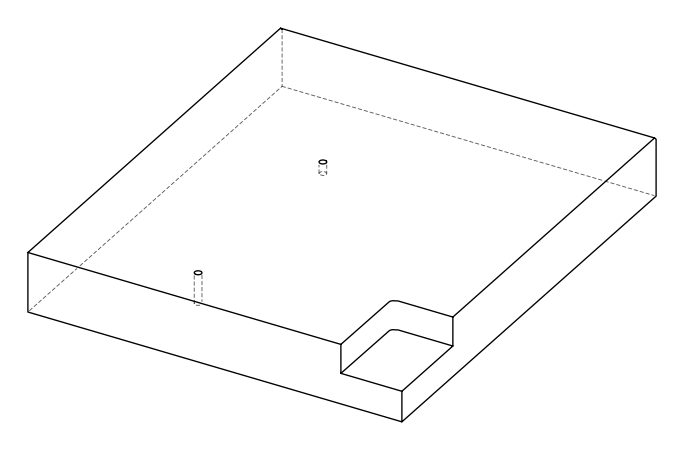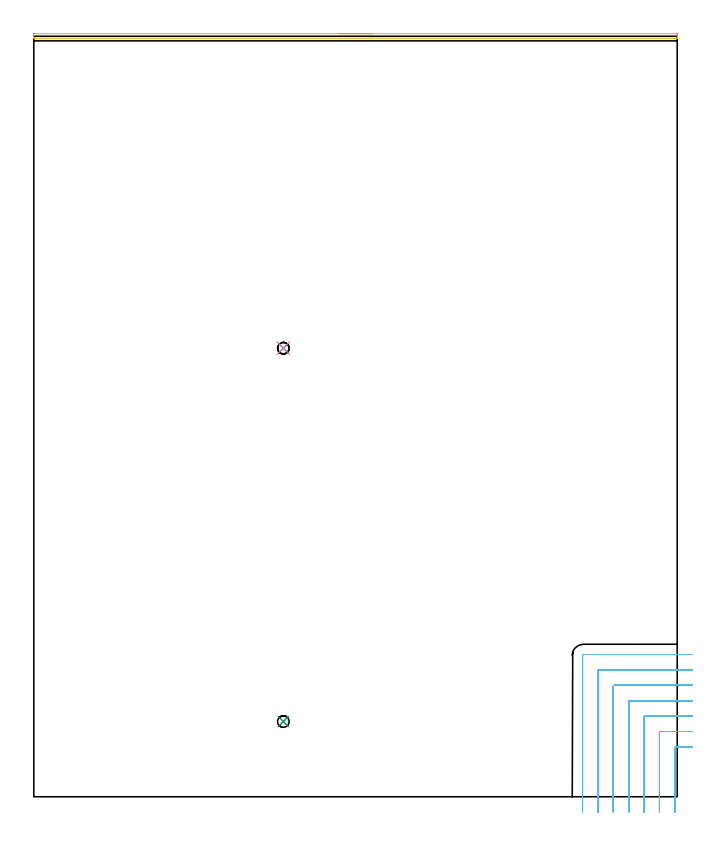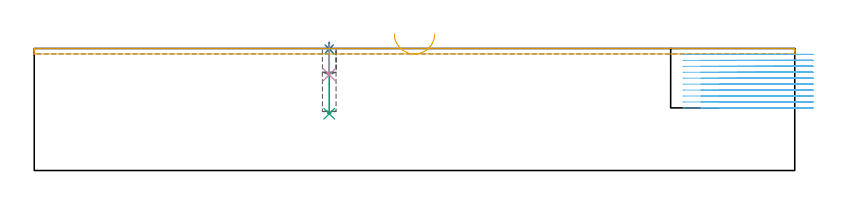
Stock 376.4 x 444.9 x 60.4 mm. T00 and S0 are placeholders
(PLAN: 6 operations, 3 tool changes, 19.5 min)
(1 SPOT_DRILL | STEP1POCKET | NXT0321_9005460120000 | 0.03 min | 0 mm3)
(2 SPOT_DRILL_1 | STEP1POCKET_1 | NXT0321_9005460120000 | 0.03 min | 0 mm3)
(3 DRILL_BLIND_HOLE_INTO_CENTER | STEP1POCKET | NXT0301_039 | 0.14 min | 1129 mm3)
(4 DRILL_BLIND_HOLE_INTO_CENTER_1 | STEP1POCKET_1 | NXT0301_039 | 0.06 min | 437 mm3)
(5 AREA_MILL | FG_CHAMFER_SURFACE | UGT0205_001 | 3.17 min | 1372 mm3)
(6 MILL_CORNER_NOTCH_RECTANGULAR | CORNER_NOTCH_RECTANGULAR | NXT0201_011 | Follow Part, ap 3, ae 75% | 16.07 min | 160760 mm3)
(TOOL NXT0321_9005460120000 | NC Spot Drill, 142deg, 12mm, Carbide, Uncoated | D12 PA142 FL30 Z2)
(TOOL NXT0301_039 | Carbide Drill 6.8mm [860.1-0680-034A1-MM 2214] | D6.8 PA140 FL53 Z2)
(TOOL UGT0205_001 | Chamfer Mill 20 x 3 x 45 deg. | D20 FL50 Z2)
(TOOL NXT0201_011 | ENDMILL 12mm [2P460-1200-NA 1630] | D12 FL38 Z6)
(OP 1 SPOT_DRILL)
G17 G21 G94 G90
T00 M6
G54
G17 G0 G90 X146. Y44. S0 M3
G43 Z70.4 H0
G94 G81 G98 Z60.107 F250. R63.4
G80
M5
M2
(OP 2 SPOT_DRILL_1)
G17 G21 G94 G90
T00 M6
G54
G17 G0 G90 X146. Y262.4 S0 M3
G43 Z70.4 H0
G94 G81 G98 Z60.107 F250. R63.4
G80
M5
M2
(OP 3 DRILL_BLIND_HOLE_INTO_CENTER)
G17 G21 G94 G90
T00 M6
G54
G17 G0 G90 X146. Y44. S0 M3
G43 Z70.4 H1
G94 G81 G98 Z28.1 F250. R62.4
G80
M5
M2
(OP 4 DRILL_BLIND_HOLE_INTO_CENTER_1)
G17 G21 G94 G90
T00 M6
G54
G17 G0 G90 X146. Y262.4 S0 M3
G43 Z70.4 H1
G94 G81 G98 Z47.4 F250. R62.4
G80
M5
M2
(OP 5 AREA_MILL)
G17 G21 G94 G90
T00 M6
G54
G17 G0 G90 X178.2 Y446.4 S1061 M3
G43 Z70.4 H0
Z67.7
G94 G1 X178.238 Z66.828 F250.
X178.352 Z65.964
X178.541 Z65.112
X178.803 Z64.28
X179.137 Z63.474
X179.54 Z62.7
X180.008 Z61.964
X180.54 Z61.272
X181.129 Z60.629
X181.772 Z60.04
X182.464 Z59.508
X183.2 Z59.04
X183.974 Z58.637
X184.78 Z58.303
X185.612 Z58.041
X186.464 Z57.852
X187.328 Z57.738
X188.2 Z57.7
X375.783
X375.994 Y446.398 Z57.702
X376.397 Y446.391 Z57.705
X376.4 Y446.268 Z57.829
Y445.05 Z59.045
Y444.378 Z59.721
Y444.056 Z60.044
X376.394 Y443.709 Z60.381
X376.392 Y443.703 Z60.388
X376.232 Y443.7 Z60.4
X0.17
X0.008 Y443.703 Z60.388
X0.006 Y443.709 Z60.381
X0. Y444.055 Z60.044
Y444.378 Z59.722
Y445.05 Z59.045
Y446.268 Z57.829
X0.003 Y446.391 Z57.705
X0.407 Y446.4 Z57.7
X188.2
X189.072 Z57.738
X189.936 Z57.852
X190.788 Z58.041
X191.62 Z58.303
X192.426 Z58.637
X193.2 Z59.04
X193.936 Z59.508
X194.628 Z60.04
X195.271 Z60.629
X195.86 Z61.272
X196.392 Z61.964
X196.86 Z62.7
X197.263 Z63.474
X197.597 Z64.28
X197.859 Z65.112
X198.048 Z65.964
X198.162 Z66.828
X198.2 Z67.7
G0 Z70.4
M5
M2
(OP 6 MILL_CORNER_NOTCH_RECTANGULAR)
G17 G21 G94 G90
T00 M6
G54
G17 G0 G90 X385.4 Y29.2 S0 M3
G43 Z70.4 H1
Z57.46
G94 G1 X382.4 F250.
X375.595 F500.
G3 X375. Y28.605 R0.6
G1 Y-6.
Y-9. F250.
G0 Z70.4
X385.4 Y38.2
Z57.46
G1 X382.4
X366.595 F500.
G3 X366. Y37.605 R0.6
G1 Y-6.
Y-9. F250.
G0 Z70.4
X385.4 Y47.2
Z57.46
G1 X382.4
X357.596 F500.
G3 X357. Y46.604 R0.6
G1 Y-6.
Y-9. F250.
G0 Z70.4
X385.4 Y56.2
Z57.46
G1 X382.4
X348.596 F500.
G3 X348. Y55.604 R0.6
G1 Y-6.
Y-9. F250.
G0 Z70.4
X385.4 Y65.2
Z57.46
G1 X382.4
X339.596 F500.
G3 X339. Y64.604 R0.6
G1 Y-6.
Y-9. F250.
G0 Z70.4
X385.4 Y74.2
Z57.46
G1 X382.4
X330.596 F500.
G3 X330. Y73.604 R0.6
G1 Y-6.
Y-9. F250.
G0 Z70.4
X385.4 Y83.2
Z57.46
G1 X382.4
X321.596 F500.
G3 X321. Y82.604 R0.6
G1 Y-6.
Y-9. F250.
G0 Z70.4
X385.4 Y29.2
Z54.52
G1 X382.4
X375.595 F500.
G3 X375. Y28.605 R0.6
G1 Y-6.
Y-9. F250.
G0 Z70.4
X385.4 Y38.2
Z54.52
G1 X382.4
X366.595 F500.
G3 X366. Y37.605 R0.6
G1 Y-6.
Y-9. F250.
G0 Z70.4
X385.4 Y47.2
Z54.52
G1 X382.4
X357.596 F500.
G3 X357. Y46.604 R0.6
G1 Y-6.
Y-9. F250.
G0 Z70.4
X385.4 Y56.2
Z54.52
G1 X382.4
X348.596 F500.
G3 X348. Y55.604 R0.6
G1 Y-6.
Y-9. F250.
G0 Z70.4
X385.4 Y65.2
Z54.52
G1 X382.4
X339.596 F500.
G3 X339. Y64.604 R0.6
G1 Y-6.
Y-9. F250.
G0 Z70.4
X385.4 Y74.2
Z54.52
G1 X382.4
X330.596 F500.
G3 X330. Y73.604 R0.6
G1 Y-6.
Y-9. F250.
G0 Z70.4
X385.4 Y83.2
Z54.52
G1 X382.4
X321.596 F500.
G3 X321. Y82.604 R0.6
G1 Y-6.
Y-9. F250.
G0 Z70.4
X385.4 Y29.2
Z51.58
G1 X382.4
X375.595 F500.
G3 X375. Y28.605 R0.6
G1 Y-6.
Y-9. F250.
G0 Z70.4
X385.4 Y38.2
Z51.58
G1 X382.4
X366.595 F500.
G3 X366. Y37.605 R0.6
G1 Y-6.
Y-9. F250.
G0 Z70.4
X385.4 Y47.2
Z51.58
G1 X382.4
X357.596 F500.
G3 X357. Y46.604 R0.6
G1 Y-6.
Y-9. F250.
G0 Z70.4
X385.4 Y56.2
Z51.58
G1 X382.4
X348.596 F500.
G3 X348. Y55.604 R0.6
G1 Y-6.
Y-9. F250.
G0 Z70.4
X385.4 Y65.2
Z51.58
G1 X382.4
X339.596 F500.
G3 X339. Y64.604 R0.6
G1 Y-6.
Y-9. F250.
G0 Z70.4
X385.4 Y74.2
Z51.58
G1 X382.4
X330.596 F500.
G3 X330. Y73.604 R0.6
G1 Y-6.
Y-9. F250.
G0 Z70.4
X385.4 Y83.2
Z51.58
G1 X382.4
X321.596 F500.
G3 X321. Y82.604 R0.6
G1 Y-6.
Y-9. F250.
G0 Z70.4
X385.4 Y29.2
Z48.64
G1 X382.4
X375.595 F500.
G3 X375. Y28.605 R0.6
G1 Y-6.
Y-9. F250.
G0 Z70.4
X385.4 Y38.2
Z48.64
G1 X382.4
X366.595 F500.
G3 X366. Y37.605 R0.6
G1 Y-6.
Y-9. F250.
G0 Z70.4
X385.4 Y47.2
Z48.64
G1 X382.4
X357.596 F500.
G3 X357. Y46.604 R0.6
G1 Y-6.
Y-9. F250.
G0 Z70.4
X385.4 Y56.2
Z48.64
G1 X382.4
X348.596 F500.
G3 X348. Y55.604 R0.6
G1 Y-6.
Y-9. F250.
G0 Z70.4
X385.4 Y65.2
Z48.64
G1 X382.4
X339.596 F500.
G3 X339. Y64.604 R0.6
G1 Y-6.
Y-9. F250.
G0 Z70.4
X385.4 Y74.2
Z48.64
G1 X382.4
X330.596 F500.
G3 X330. Y73.604 R0.6
G1 Y-6.
Y-9. F250.
G0 Z70.4
X385.4 Y83.2
Z48.64
G1 X382.4
X321.596 F500.
G3 X321. Y82.604 R0.6
G1 Y-6.
Y-9. F250.
G0 Z70.4
X385.4 Y29.2
Z45.7
G1 X382.4
X375.595 F500.
G3 X375. Y28.605 R0.6
G1 Y-6.
Y-9. F250.
G0 Z70.4
X385.4 Y38.2
Z45.7
G1 X382.4
X366.595 F500.
G3 X366. Y37.605 R0.6
G1 Y-6.
Y-9. F250.
G0 Z70.4
X385.4 Y47.2
Z45.7
G1 X382.4
X357.596 F500.
G3 X357. Y46.604 R0.6
G1 Y-6.
Y-9. F250.
G0 Z70.4
X385.4 Y56.2
Z45.7
G1 X382.4
X348.596 F500.
G3 X348. Y55.604 R0.6
G1 Y-6.
Y-9. F250.
G0 Z70.4
X385.4 Y65.2
Z45.7
G1 X382.4
X339.596 F500.
G3 X339. Y64.604 R0.6
G1 Y-6.
Y-9. F250.
G0 Z70.4
X385.4 Y74.2
Z45.7
G1 X382.4
X330.596 F500.
G3 X330. Y73.604 R0.6
G1 Y-6.
Y-9. F250.
G0 Z70.4
X385.4 Y83.2
Z45.7
G1 X382.4
X321.596 F500.
G3 X321. Y82.604 R0.6
G1 Y-6.
Y-9. F250.
G0 Z70.4
X385.4 Y29.2
Z42.76
G1 X382.4
X375.595 F500.
G3 X375. Y28.605 R0.6
G1 Y-6.
Y-9. F250.
G0 Z70.4
X385.4 Y38.2
Z42.76
G1 X382.4
X366.595 F500.
G3 X366. Y37.605 R0.6
G1 Y-6.
Y-9. F250.
G0 Z70.4
X385.4 Y47.2
Z42.76
G1 X382.4
X357.596 F500.
G3 X357. Y46.604 R0.6
G1 Y-6.
Y-9. F250.
G0 Z70.4
X385.4 Y56.2
Z42.76
G1 X382.4
X348.596 F500.
G3 X348. Y55.604 R0.6
G1 Y-6.
Y-9. F250.
G0 Z70.4
X385.4 Y65.2
Z42.76
G1 X382.4
X339.596 F500.
G3 X339. Y64.604 R0.6
G1 Y-6.
Y-9. F250.
G0 Z70.4
X385.4 Y74.2
Z42.76
G1 X382.4
X330.596 F500.
G3 X330. Y73.604 R0.6
G1 Y-6.
Y-9. F250.
G0 Z70.4
X385.4 Y83.2
Z42.76
G1 X382.4
X321.596 F500.
G3 X321. Y82.604 R0.6
G1 Y-6.
Y-9. F250.
G0 Z70.4
X385.4 Y29.2
Z39.82
G1 X382.4
X375.595 F500.
G3 X375. Y28.605 R0.6
G1 Y-6.
Y-9. F250.
G0 Z70.4
X385.4 Y38.2
Z39.82
G1 X382.4
X366.595 F500.
G3 X366. Y37.605 R0.6
G1 Y-6.
Y-9. F250.
G0 Z70.4
X385.4 Y47.2
Z39.82
G1 X382.4
X357.596 F500.
G3 X357. Y46.604 R0.6
G1 Y-6.
Y-9. F250.
G0 Z70.4
X385.4 Y56.2
Z39.82
G1 X382.4
X348.596 F500.
G3 X348. Y55.604 R0.6
G1 Y-6.
Y-9. F250.
G0 Z70.4
X385.4 Y65.2
Z39.82
G1 X382.4
X339.596 F500.
G3 X339. Y64.604 R0.6
G1 Y-6.
Y-9. F250.
G0 Z70.4
X385.4 Y74.2
Z39.82
G1 X382.4
X330.596 F500.
G3 X330. Y73.604 R0.6
G1 Y-6.
Y-9. F250.
G0 Z70.4
X385.4 Y83.2
Z39.82
G1 X382.4
X321.596 F500.
G3 X321. Y82.604 R0.6
G1 Y-6.
Y-9. F250.
G0 Z70.4
X385.4 Y29.2
Z36.88
G1 X382.4
X375.595 F500.
G3 X375. Y28.605 R0.6
G1 Y-6.
Y-9. F250.
G0 Z70.4
X385.4 Y38.2
Z36.88
G1 X382.4
X366.595 F500.
G3 X366. Y37.605 R0.6
G1 Y-6.
Y-9. F250.
G0 Z70.4
X385.4 Y47.2
Z36.88
G1 X382.4
X357.596 F500.
G3 X357. Y46.604 R0.6
G1 Y-6.
Y-9. F250.
G0 Z70.4
X385.4 Y56.2
Z36.88
G1 X382.4
X348.596 F500.
G3 X348. Y55.604 R0.6
G1 Y-6.
Y-9. F250.
G0 Z70.4
X385.4 Y65.2
Z36.88
G1 X382.4
X339.596 F500.
G3 X339. Y64.604 R0.6
G1 Y-6.
Y-9. F250.
G0 Z70.4
X385.4 Y74.2
Z36.88
G1 X382.4
X330.596 F500.
G3 X330. Y73.604 R0.6
G1 Y-6.
Y-9. F250.
G0 Z70.4
X385.4 Y83.2
Z36.88
G1 X382.4
X321.596 F500.
G3 X321. Y82.604 R0.6
G1 Y-6.
Y-9. F250.
G0 Z70.4
X385.4 Y29.2
Z33.94
G1 X382.4
X375.595 F500.
G3 X375. Y28.605 R0.6
G1 Y-6.
Y-9. F250.
G0 Z70.4
X385.4 Y38.2
Z33.94
G1 X382.4
X366.595 F500.
G3 X366. Y37.605 R0.6
G1 Y-6.
Y-9. F250.
G0 Z70.4
X385.4 Y47.2
Z33.94
G1 X382.4
X357.596 F500.
G3 X357. Y46.604 R0.6
G1 Y-6.
Y-9. F250.
G0 Z70.4
X385.4 Y56.2
Z33.94
G1 X382.4
X348.596 F500.
G3 X348. Y55.604 R0.6
G1 Y-6.
Y-9. F250.
G0 Z70.4
X385.4 Y65.2
Z33.94
G1 X382.4
X339.596 F500.
G3 X339. Y64.604 R0.6
G1 Y-6.
Y-9. F250.
G0 Z70.4
X385.4 Y74.2
Z33.94
G1 X382.4
X330.596 F500.
G3 X330. Y73.604 R0.6
G1 Y-6.
Y-9. F250.
G0 Z70.4
X385.4 Y83.2
Z33.94
G1 X382.4
X321.596 F500.
G3 X321. Y82.604 R0.6
G1 Y-6.
Y-9. F250.
G0 Z70.4
X385.4 Y29.2
Z31.
G1 X382.4
X375.595 F500.
G3 X375. Y28.605 R0.6
G1 Y-6.
Y-9. F250.
G0 Z70.4
X385.4 Y38.2
Z31.
G1 X382.4
X366.595 F500.
G3 X366. Y37.605 R0.6
G1 Y-6.
Y-9. F250.
G0 Z70.4
X385.4 Y47.2
Z31.
G1 X382.4
X357.596 F500.
G3 X357. Y46.604 R0.6
G1 Y-6.
Y-9. F250.
G0 Z70.4
X385.4 Y56.2
Z31.
G1 X382.4
X348.596 F500.
G3 X348. Y55.604 R0.6
G1 Y-6.
Y-9. F250.
G0 Z70.4
X385.4 Y65.2
Z31.
G1 X382.4
X339.596 F500.
G3 X339. Y64.604 R0.6
G1 Y-6.
Y-9. F250.
G0 Z70.4
X385.4 Y74.2
Z31.
G1 X382.4
X330.596 F500.
G3 X330. Y73.604 R0.6
G1 Y-6.
Y-9. F250.
G0 Z70.4
X385.4 Y83.2
Z31.
G1 X382.4
X321.596 F500.
G3 X321. Y82.604 R0.6
G1 Y-6.
Y-9. F250.
G0 Z70.4
M5
M2
